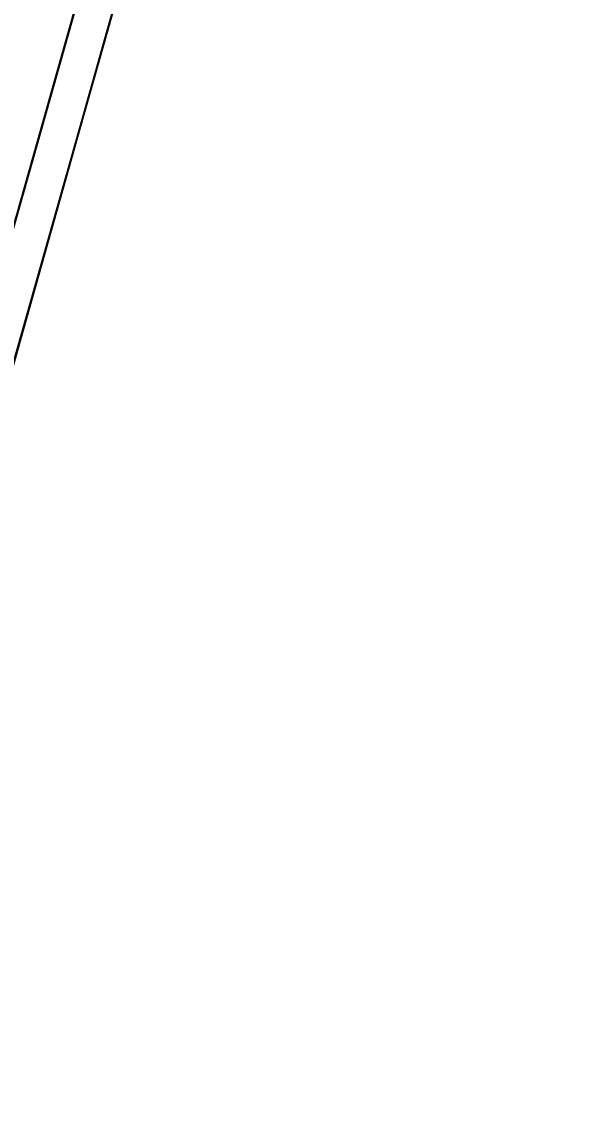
# Model space of a CAD drawing. Header units: millimetres. Extents: x -361654186 to 361255443, y -278569811 to 278836587.
# Drawn here: x -14112 to -8104, y 144167 to 156028 of the extents above; entities that cross this region are included whole.
import ezdxf

# ---------------------------------------------------------------- set-up
doc = ezdxf.new("R2010")
doc.units = ezdxf.units.MM
doc.header["$MEASUREMENT"] = 0
doc.layers.add('DO DIEN TICH SAN', color=40, linetype='Continuous', plot=False)
doc.layers.add('Xref_NT1+NT2_MBDV Cot vach_220729$0$ccu12-Thay', color=7, linetype='Continuous')

msp = doc.modelspace()

# ---------------------------------------------------------------- linework, layer by layer
at = {"layer": 'DO DIEN TICH SAN', "elevation": 0}
msp.add_lwpolyline([(-72832.1, 124588.1), (-60862.8, 139086.9, -0.4142136), (-59456.5, 139221.1), (-51280.7, 132469.2, 0.41477), (-48461.1, 132740.8), (-45156.5, 136750.2), (-41452.4, 135703.6), (-41994.2, 133786.2, -0.1613219), (-42478.9, 133390.8, 0.2677454), (-42546.4, 133308), (-44136.6, 127680.4, 0.5259326), (-38767.4, 121214.1), (-26457.8, 122381, 0.3101758), (-22041.6, 126071), (-9402.9, 170798.6, 0.0598796)], format="xyb", dxfattribs=at)
at = {"layer": 'Xref_NT1+NT2_MBDV Cot vach_220729$0$ccu12-Thay'}
for p, q in [((-22041.9, 126071.1, 0), (-9403.2, 170798.7, 0)), ((-22041.7, 126071, 0), (-9402.9, 170798.6, 0)), ((-21656.7, 125962.2, 0), (-8998.7, 170758, 0))]:
    msp.add_line(p, q, dxfattribs=at)
at = {"layer": 'Xref_NT1+NT2_MBDV Cot vach_220729$0$ccu12-Thay', "elevation": 0}
msp.add_lwpolyline([(-21657, 125962.3), (-8999, 170758.1)], dxfattribs=at)

doc.saveas('drawing.dxf')
